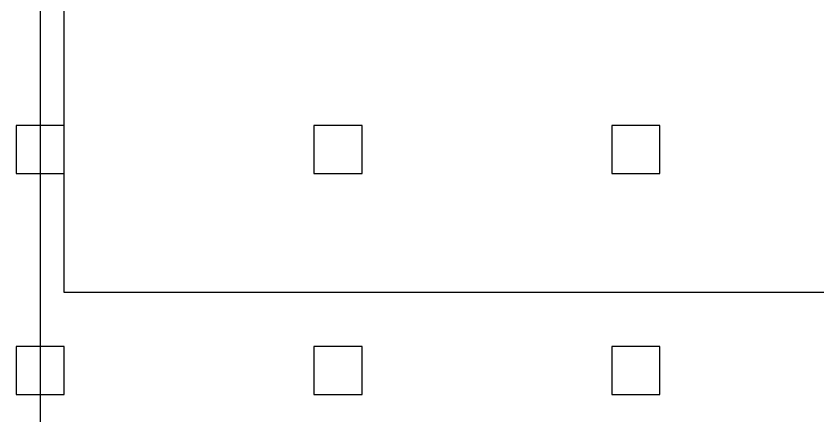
# Model space of a CAD drawing. Header units: millimetres. Extents: x -212361 to 39086, y -42 to 136893.
# Drawn here: x -159423 to -149237, y 76256 to 81344 of the extents above; entities that cross this region are included whole.
import ezdxf

# ---------------------------------------------------------------- set-up
doc = ezdxf.new("R2018")
doc.units = ezdxf.units.MM
doc.header["$LTSCALE"] = 25
doc.layers.add('schedules_symbols_notes$0$M-ANNO', color=11, linetype='Continuous')
doc.styles.add('schedules_symbols_notes$0$RDZENG', font='micross.ttf', dxfattribs={"height": 2})
doc.styles.get("Standard").update_dxf_attribs({"font": 'arial.ttf'})

# ---------------------------------------------------------------- blocks, each defined once
blk = doc.blocks.new('*U326')
at = {"layer": 'Defpoints'}
blk.add_lwpolyline([(-12, -12), (12, -12), (12, 12), (-12, 12)], close=True, dxfattribs=at)
blk = doc.blocks.new('*U323')
at = {"layer": 'Defpoints', "color": 0, "linetype": 'ByBlock', "lineweight": -2, "transparency": 16777216}
for p in [(0, 662.39), (148.8, 662.39), (297.6, 662.39), (0, 551.99), (148.8, 551.99), (297.6, 551.99)]:
    blk.add_blockref('*U326', p, dxfattribs=at)
blk = doc.blocks.new('schedules_symbols_notes')
at = {"layer": 'Defpoints', "color": 255}
blk.add_lwpolyline([(-6264.48, 2473.5), (-4776.48, 2473.5), (-4776.48, 3577.5), (-6264.48, 3577.5)], close=True, dxfattribs=at)
at = {"layer": 'schedules_symbols_notes$0$M-ANNO'}
blk.add_lwpolyline([(-6252.48, 3565.49), (-5468.97, 3565.49), (-5468.97, 3064.43), (-6252.48, 3064.43)], close=True, dxfattribs=at)
at = {"layer": 'Defpoints'}
blk.add_blockref('*U323', (-6264.48, 2473.5), dxfattribs=at)

msp = doc.modelspace()

# ---------------------------------------------------------------- block references
at = {"xscale": 25.4, "yscale": 25.4, "zscale": 25.4}
msp.add_blockref('schedules_symbols_notes', (0, 0), dxfattribs=at)

doc.saveas('drawing.dxf')
